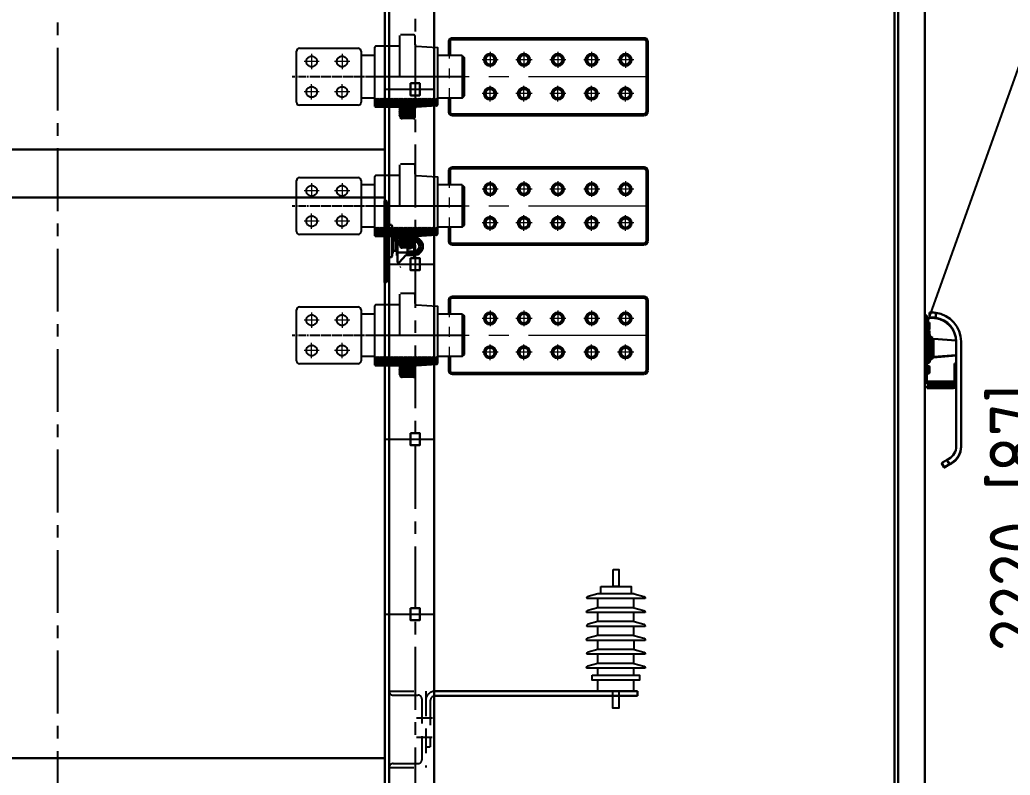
# Model space of a CAD drawing. Header units: inches. Extents: x 198356 to 209798, y -190593 to -183267.
# Drawn here: x 203321 to 204623, y -185491 to -184497 of the extents above; entities that cross this region are included whole.
import ezdxf

# ---------------------------------------------------------------- set-up
doc = ezdxf.new("R2010")
doc.units = ezdxf.units.IN
doc.header["$LTSCALE"] = 13
for name, pattern in [('CENTER', [50.8, 31.75, -6.35, 6.35, -6.35]), ('CENTER2', [1.125, 0.75, -0.125, 0.125, -0.125]), ('CENTERX2', [101.6, 63.5, -12.7, 12.7, -12.7]), ('DASHED', [0.75, 0.5, -0.25]), ('点画线', [18, 12, -2, 2, -2]), ('虚线', [2, 1, -1])]:
    doc.linetypes.add(name, pattern=pattern)
doc.layers.get('0').update_dxf_attribs({"color": 1, "linetype": 'CENTER'})
for name, color, linetype in [('1', 4, 'Continuous'), ('4虚线层', 6, 'DASHED'), ('中心线', 1, 'CENTER2'), ('粗实线', 4, 'Continuous')]:
    doc.layers.add(name, color=color, linetype=linetype)
for name, color, linetype, lineweight in [('1粗实线', 4, 'Continuous', 50), ('2细实线', 3, 'Continuous', 20), ('中心线层', 1, '点画线', 18), ('剖面线层', 4, 'Continuous', 18), ('标注、文本', 3, 'Continuous', 25), ('粗实线层', 7, 'Continuous', 35), ('虚线层', 6, '虚线', 18)]:
    doc.layers.add(name, color=color, linetype=linetype, lineweight=lineweight)
doc.styles.get("Standard").update_dxf_attribs({"font": 'gbenor.shx', "bigfont": 'gbcbig.shx'})
doc.dimstyles.new('英寸 1-10', dxfattribs={"dimscale": 14, "dimtxt": 3.5, "dimasz": 2, "dimexe": 1.5, "dimexo": 0.5, "dimgap": 0.5, "dimtad": 1, "dimtoh": 1, "dimdec": 0, "dimdsep": 46, "dimtxsty": 'Standard', "dimcen": 2.5, "dimclrd": 3, "dimclre": 3, "dimclrt": 3, "dimadec": 0, "dimazin": 2, "dimtfac": 1, "dimtdec": 0, "dimtmove": 0, "dimatfit": 2, "dimfxl": 1, "dimarcsym": 0})

# ---------------------------------------------------------------- blocks, each defined once
blk = doc.blocks.new('A$C65257453')
at = {"layer": '粗实线', "lineweight": 30}
for p, q in [((0, 47.5), (0, 107.4)), ((3.4, 106.5), (3.5, 47.5)), ((3.8, 75.9), (3.4, 75.9)), ((3.8, 75.9), (3.4, 75.9)), ((3.8, 75.9), (4.1, 75.9)), ((4.1, 75.9), (4.1, 10.6)), ((4.1, 74.2), (4.9, 75.6)), ((4.9, 75.6), (9, 75.6)), ((9.8, 74.2), (9, 75.6)), ((9.8, 74.2), (9.8, 47.5)), ((10.3, 70.8), (9.8, 70.8)), ((10.7, 70.3), (9.8, 70.3)), ((10.9, 67.6), (9.8, 67.6)), ((10.3, 70.8), (10.9, 70.2)), ((10.7, 67.6), (10.9, 67.8)), ((10.9, 70.2), (10.9, 47.5)), ((10.9, 67.6), (10.9, 67.2)), ((14.1, 53.4), (10.9, 67.2)), ((14.1, 47.5), (14.1, 53.4)), ((15.8, 52.1), (14.1, 52.1)), ((15.8, 47.5), (15.8, 59.6)), ((16.9, 59.6), (15.8, 59.6)), ((16.9, 47.5), (16.9, 59.6)), ((38.7, 59), (16.9, 59)), ((38.7, 56.7), (27.5, 56.7)), ((38.7, 54.4), (30.1, 54.4)), ((30.1, 45.8), (30.1, 54.4)), ((38.7, 62.4), (38.7, 32.6)), ((38.7, 59), (38.7, 54.4)), ((38.7, 59), (38.7, 54.4)), ((0, 47.5), (0, 0.2)), ((3.5, 47.5), (3.5, 1.2)), ((9.8, 47.5), (9.8, 34.6)), ((10.9, 47.5), (10.9, 38.7)), ((11, 41.7), (11, 41.2)), ((14.1, 41.7), (11, 41.7)), ((14.1, 41.7), (14.1, 47.5)), ((15.8, 43), (14.1, 43)), ((15.8, 35.5), (15.8, 47.5)), ((16.9, 27), (16.9, 47.5)), ((29, 39.5), (16.9, 39.5)), ((31, 51), (30.1, 51)), ((30.1, 40.7), (30.1, 45.8)), ((31, 44.1), (30.1, 44.1)), ((38.7, 40.7), (30.1, 40.7)), ((31, 45.8), (31, 51)), ((31.9, 50.2), (31, 50.2)), ((31, 44.1), (31, 45.8)), ((31.9, 44.9), (31, 44.9)), ((33.6, 50.4), (31.9, 50.4)), ((31.9, 44.7), (31.9, 50.4)), ((33.6, 44.7), (31.9, 44.7)), ((34.2, 45.2), (34.2, 49.8)), ((3.5, 38.1), (3.5, 36.4)), ((3.8, 32.9), (3.8, 38.1)), ((3.8, 38.1), (3.8, 10.6)), ((4.1, 38.1), (4.1, 34.6)), ((4.1, 34.6), (4.1, 38.1)), ((4.1, 32.9), (4.1, 38.1)), ((4.1, 34.6), (4.9, 33.2)), ((4.9, 33.2), (9, 33.2)), ((9.8, 34.6), (9, 33.2)), ((10.8, 38.5), (9.8, 38.5)), ((9.8, 38.1), (10.3, 38.1)), ((10.9, 38.7), (10.3, 38.1)), ((16.9, 35.5), (15.8, 35.5)), ((18.9, 26.3), (27.8, 36.1)), ((38.7, 36.1), (27.8, 36.1)), ((38.7, 38.4), (27.9, 38.4)), ((3.8, 10.6), (4.1, 10.6))]:
    blk.add_line(p, q, dxfattribs=at)
for centre, radius, start, end in [((38.7, 47.5), 11.5, 270, 90), ((38.7, 47.5), 9.17, 270, 90), ((38.7, 47.5), 6.88, 270, 90), ((29, 40.7), 1.15, 270, 0), ((33.6, 49.8), 0.573, 0, 90), ((33.6, 45.2), 0.573, 270, 0), ((18.1, 27), 1.15, 180, 317.8624)]:
    blk.add_arc(centre, radius, start, end, dxfattribs=at)
for points in [[(3.4, 106.5), (3.2, 106.5), (2.6, 106.6), (1.7, 107.7), (0.7, 107.7), (0, 107.4)], [(3.5, 1.2), (3.2, 1.2), (2.6, 1), (1.7, -0.1), (0.8, -0.1), (0, 0.2)]]:
    blk.add_open_spline(points, degree=3, knots=[2.873865, 2.873865, 2.873865, 2.873865, 4.403156, 5.995426, 9.809488, 9.809488, 9.809488, 9.809488], dxfattribs=at)
blk = doc.blocks.new('A$C78CD18D1')
at = {"layer": '标注、文本', "color": 4, "lineweight": 30}
for p, q in [((33.3, 203.5), (33.3, 197.1)), ((33.3, 197.1), (33.3, 196.5)), ((38.1, 203.8), (41.3, 203.8)), ((41.3, 197.5), (38.1, 197.5)), ((41.3, 196.8), (38.1, 196.8)), ((41.3, 203.8), (41.3, 197.5)), ((41.3, 197.5), (41.3, 196.8)), ((45, 200), (47.5, 200)), ((45, 200), (45, 174.2)), ((47.5, 200), (47.5, 174.2)), ((47.5, 199.5), (49.1, 199.5)), ((41.7, 184), (41.7, 183.4)), ((41.7, 183.2), (41.7, 183.4)), ((41.7, 182.8), (41.7, 182.6)), ((43.2, 191.1), (45, 191.1)), ((43.2, 182.8), (43.2, 191.1)), ((43.4, 182.8), (43.2, 182.8)), ((43.4, 182.8), (43.4, 182)), ((6.4, 167), (36.4, 169.4)), ((36.4, 169.4), (36.4, 145.5)), ((37.1, 169.9), (37.3, 170.4)), ((37.1, 157.4), (37.1, 169.9)), ((37.3, 144.5), (37.3, 170.4)), ((38.8, 171.5), (39.4, 171.5)), ((38.8, 157.4), (38.8, 171.5)), ((39.4, 171.5), (39.4, 143.4)), ((40.2, 172), (41.3, 175.5)), ((40.2, 157.4), (40.2, 172)), ((41.3, 139.4), (41.3, 175.5)), ((41.7, 174.4), (41.7, 173.6)), ((41.7, 173.5), (41.7, 173.6)), ((42.8, 157.4), (42.8, 171.8)), ((43.2, 182), (43.4, 182)), ((43.2, 181.7), (43.2, 182)), ((45, 181.7), (43.2, 181.7)), ((43.2, 181.2), (45, 181.2)), ((43.2, 173.3), (43.2, 181.2)), ((43.4, 173.3), (43.2, 173.3)), ((43.2, 172.4), (43.4, 172.4)), ((43.2, 171.8), (43.2, 172.4)), ((45, 171.8), (43.2, 171.8)), ((43.4, 181.7), (43.4, 181.2)), ((43.4, 173.3), (43.4, 172.4)), ((45, 174.2), (47.5, 174.2)), ((45, 174.2), (45, 157.4)), ((47.5, 174.2), (47.5, 157.4)), ((49.1, 174.1), (47.5, 174.1)), ((47.5, 157.4), (47.5, 174.1)), ((0, 165.7), (0, 28.1)), ((6.3, 165.7), (6.3, 28.1)), ((37.1, 145), (37.1, 157.4)), ((38.8, 143.4), (38.8, 157.4)), ((40.2, 157.4), (40.2, 142.9)), ((42.8, 138.3), (42.8, 157.4)), ((45, 157.4), (47.5, 157.4)), ((45, 157.4), (45, 115.7)), ((47.5, 157.4), (49.1, 157.4)), ((47.5, 110.6), (47.5, 157.4)), ((36.4, 145.5), (6.3, 147.9)), ((36.4, 144.9), (6.3, 147.3)), ((36.4, 145.5), (36.4, 144.9)), ((37.3, 144.5), (37.1, 145)), ((37.1, 144.4), (37.1, 145)), ((37.3, 143.8), (37.1, 144.4)), ((37.3, 143.8), (37.3, 144.5)), ((39.4, 143.4), (38.8, 143.4)), ((38.8, 142.8), (38.8, 143.4)), ((39.4, 143.4), (39.4, 142.8)), ((6.3, 136.8), (8.8, 136.8)), ((8.8, 127.3), (8.8, 136.8)), ((39.4, 142.8), (38.8, 142.8)), ((41.3, 139.4), (40.2, 142.9)), ((40.2, 142.9), (40.2, 142.2)), ((41.3, 138.8), (40.2, 142.2)), ((41.3, 138.8), (41.3, 139.4)), ((45, 138.3), (42.8, 138.3)), ((42.8, 137.7), (42.8, 138.3)), ((45, 137.7), (42.8, 137.7)), ((43.2, 133.7), (45, 133.7)), ((43.2, 126.2), (43.2, 133.7)), ((6.3, 127.3), (8.8, 127.3)), ((8.8, 127.3), (8.8, 109.1)), ((41.7, 127.1), (41.7, 126.3)), ((41.7, 126), (41.7, 126.3)), ((41.7, 125.6), (41.7, 125.2)), ((43.4, 126.2), (43.2, 126.2)), ((43.2, 125.1), (43.4, 125.1)), ((43.2, 124.3), (43.2, 125.1)), ((45, 124.3), (43.2, 124.3)), ((43.2, 123.7), (43.4, 123.7)), ((43.2, 123.6), (43.2, 123.7)), ((45, 123.6), (43.2, 123.6)), ((43.4, 126.2), (43.4, 125.1)), ((43.4, 124.3), (43.4, 123.7)), ((21.3, 113.2), (8.8, 113.2)), ((21.3, 110.7), (8.8, 110.7)), ((21.3, 110.1), (8.8, 110.1)), ((34.9, 107.5), (10.4, 107.5)), ((34.9, 105.1), (10.4, 105.1)), ((34.9, 104.4), (10.4, 104.4)), ((21.3, 110.7), (21.3, 113.2)), ((42.5, 113.2), (21.3, 113.2)), ((42.5, 110.7), (21.3, 110.7)), ((21.3, 110.1), (21.3, 110.7)), ((42.5, 110.1), (21.3, 110.1)), ((34.9, 107.5), (34.9, 105.1)), ((44.4, 107.5), (34.9, 107.5)), ((44.4, 105.1), (34.9, 105.1)), ((34.9, 105.1), (34.9, 104.4)), ((44.4, 104.4), (34.9, 104.4)), ((43, 110.7), (42.7, 113.2)), ((43, 110.1), (42.9, 110.7)), ((44.4, 107.5), (44.4, 105.1)), ((44.4, 105.1), (44.4, 104.4)), ((45, 115.7), (45, 115.1)), ((47.5, 115.7), (45, 115.7)), ((47.5, 110.6), (49.1, 110.6)), ((47.5, 110), (47.5, 110.6)), ((47.5, 110), (49.1, 110)), ((15.3, 4.6), (12.7, 6.1)), ((15.3, 4), (12.7, 5.5)), ((18.5, 10.1), (15.3, 4.6)), ((15.6, 4.5), (15.3, 4)), ((15.9, 11.6), (18.5, 10.1)), ((25.4, 6.1), (22.2, 0.6)), ((25.4, 5.5), (22.2, 0)), ((25.4, 5.5), (25.1, 5.7))]:
    blk.add_line(p, q, dxfattribs=at)
at = {"layer": '标注、文本', "color": 4, "lineweight": 30, "flags": 128}
for points in [[(41.7, 188.9), (41.7, 189.2), (41.8, 189.5)], [(41.7, 131.5), (41.7, 131.8), (41.8, 132.1)], [(15.3, 4.6), (16.7, 3.8), (18, 3.1), (19.2, 2.4), (20.2, 1.8), (21.1, 1.3), (21.7, 0.9), (22.1, 0.7), (22.2, 0.6)], [(15.3, 4), (16.7, 3.2), (18, 2.4), (19.2, 1.8), (20.2, 1.2), (21.1, 0.7), (21.7, 0.3), (22.1, 0.1), (22.2, 0)], [(25.4, 6.1), (25.3, 6.2), (24.9, 6.4), (24.2, 6.8), (23.4, 7.3), (22.3, 7.9), (21.2, 8.6), (19.9, 9.3), (18.5, 10.1)]]:
    blk.add_lwpolyline(points, dxfattribs=at)
at = {"layer": '标注、文本', "color": 4, "lineweight": 30}
for centre, radius, start, end in [((38.1, 165.7), 38.1, 97.1808, 180), ((38.1, 165.7), 31.7, 98.6269, 180), ((38.1, 165.1), 31.7, 98.6269, 176.5888), ((43.2, 189.6), 1.55, 90, 180), ((43.2, 183.2), 1.55, 180, 270), ((43.2, 182.6), 1.55, 180, 248.486), ((36.4, 170.1), 0.794, 274.5328, 340.9811), ((38.8, 169.9), 1.59, 90.0941, 160.9811), ((39.4, 172.3), 0.794, 270.0941, 341.3787), ((42.8, 175), 1.59, 137.803, 161.3787), ((43.2, 179.7), 1.55, 90, 180), ((43.2, 173.3), 1.55, 180, 270), ((36.4, 144.7), 0.794, 19.0189, 85.4672), ((36.4, 144.1), 0.794, 19.0189, 85.4672), ((38.8, 145), 1.59, 199.0189, 269.9059), ((38.8, 144.4), 1.59, 199.0189, 269.9059), ((39.4, 142.6), 0.794, 18.6213, 89.9059), ((39.4, 142), 0.794, 18.6213, 89.9059), ((42.8, 139.9), 1.59, 198.6213, 269.9059), ((42.8, 139.3), 1.59, 198.6213, 269.9059), ((43.2, 132.2), 1.55, 90, 180), ((43.2, 125.8), 1.55, 180, 270), ((43.2, 125.2), 1.55, 180, 270), ((10.4, 109.1), 4.05, 180, 270), ((10.4, 108.5), 4.05, 180, 270), ((10.4, 109.1), 1.59, 180, 270), ((42.5, 115.7), 2.54, 270, 275.655), ((42.5, 115.7), 5, 270, 275.655), ((42.5, 115.1), 5, 270, 275.655), ((25.4, 28.1), 25.4, 180, 240), ((25.4, 27.5), 25.4, 180, 240), ((25.4, 28.1), 19, 180, 240)]:
    blk.add_arc(centre, radius, start, end, dxfattribs=at)
for points, knots in [([(38.1, 203.8), (37.3, 203.8), (35.9, 203.8), (34.2, 203.6), (33.3, 203.5)], [0, 0, 0, 0, 0.515182, 1, 1, 1, 1]), ([(38.1, 197.5), (37.3, 197.5), (35.9, 197.5), (34.2, 197.2), (33.3, 197.1)], [0, 0, 0, 0, 0.51139, 1, 1, 1, 1]), ([(38.1, 196.8), (37.3, 196.8), (35.9, 196.8), (34.2, 196.6), (33.3, 196.5)], [0, 0, 0, 0, 0.511388, 1, 1, 1, 1]), ([(41.7, 184.2), (41.7, 184.4), (41.7, 185), (41.7, 186), (41.7, 187.1), (41.7, 188.1), (41.7, 188.9), (41.7, 189.4), (41.7, 189.6), (41.7, 189.6), (41.7, 189.6)], [0, 0, 0, 0, 0.137653, 0.283281, 0.428911, 0.566573, 0.704226, 0.849857, 0.995483, 1, 1, 1, 1]), ([(43.2, 182.8), (43, 182.8), (42.7, 182.9), (42.2, 183.1), (41.9, 183.4), (41.7, 183.8), (41.7, 184.1), (41.7, 184.2)], [0, 0, 0, 0, 0.210187, 0.420347, 0.631433, 0.845182, 1, 1, 1, 1]), ([(41.7, 183.4), (41.7, 183.2), (41.7, 182.9), (42, 182.5), (42.4, 182.2), (42.8, 182), (43.1, 182), (43.2, 182)], [0, 0, 0, 0, 0.220681, 0.441546, 0.658221, 0.871045, 1, 1, 1, 1]), ([(41.7, 182.6), (41.7, 182.4), (41.7, 182.1), (42, 181.7), (42.4, 181.3), (42.7, 181.2), (42.9, 181.2), (42.9, 181.2)], [0, 0, 0, 0, 0.251279, 0.502793, 0.749565, 0.991903, 1, 1, 1, 1]), ([(41.7, 174.6), (41.7, 174.9), (41.7, 175.5), (41.7, 176.6), (41.7, 177.6), (41.7, 178.5), (41.7, 179.2), (41.7, 179.6), (41.7, 179.6), (41.7, 179.6)], [0, 0, 0, 0, 0.145552, 0.299549, 0.453518, 0.599078, 0.744636, 0.898621, 1, 1, 1, 1]), ([(43.2, 173.3), (43, 173.4), (42.7, 173.4), (42.2, 173.6), (41.9, 173.9), (41.7, 174.2), (41.7, 174.5), (41.7, 174.6)], [0, 0, 0, 0, 0.21019, 0.420367, 0.631449, 0.845163, 1, 1, 1, 1]), ([(41.7, 173.6), (41.7, 173.5), (41.7, 173.2), (42, 172.8), (42.4, 172.5), (42.8, 172.4), (43.1, 172.4), (43.2, 172.4)], [0, 0, 0, 0, 0.220685, 0.441548, 0.658239, 0.871045, 1, 1, 1, 1]), ([(41.7, 127.3), (41.7, 127.6), (41.7, 128.3), (41.7, 129.4), (41.7, 130.4), (41.7, 131.3), (41.7, 131.9), (41.7, 132.2), (41.7, 132.2), (41.7, 132.1)], [0, 0, 0, 0, 0.151976, 0.312762, 0.473537, 0.62551, 0.777478, 0.938255, 1, 1, 1, 1]), ([(43.2, 126.2), (43, 126.2), (42.7, 126.2), (42.2, 126.4), (41.9, 126.7), (41.7, 127), (41.7, 127.2), (41.7, 127.3)], [0, 0, 0, 0, 0.210192, 0.420367, 0.631467, 0.845193, 1, 1, 1, 1]), ([(41.7, 126.3), (41.7, 126.1), (41.7, 125.9), (42, 125.5), (42.4, 125.3), (42.8, 125.1), (43.1, 125.1), (43.2, 125.1)], [0, 0, 0, 0, 0.220676, 0.44155, 0.658226, 0.871039, 1, 1, 1, 1]), ([(41.7, 125.4), (41.7, 125.4), (41.7, 125.5), (41.7, 125.7), (41.7, 125.8)], [0, 0, 0, 0, 0.173174, 1, 1, 1, 1]), ([(41.7, 125.2), (41.7, 125), (41.7, 124.7), (42, 124.3), (42.4, 123.9), (42.8, 123.8), (43.1, 123.8), (43.2, 123.7)], [0, 0, 0, 0, 0.220699, 0.44156, 0.658227, 0.871047, 1, 1, 1, 1]), ([(42.7, 113.2), (43, 113.3), (43.6, 113.4), (44.3, 113.9), (44.8, 114.6), (45, 115.3), (45, 115.6), (45, 115.7)], [0, 0, 0, 0, 0.236455, 0.472959, 0.708352, 0.94375, 1, 1, 1, 1]), ([(47.5, 115.7), (47.4, 115.2), (47.3, 114), (46.4, 112.5), (45.2, 111.4), (43.9, 110.9), (43.2, 110.8), (43, 110.7)], [0, 0, 0, 0, 0.231373, 0.462669, 0.693425, 0.924067, 1, 1, 1, 1]), ([(47.5, 115.1), (47.4, 114.5), (47.3, 113.4), (46.4, 111.9), (45.2, 110.7), (43.9, 110.2), (43.2, 110.1), (43, 110.1)], [0, 0, 0, 0, 0.231371, 0.462665, 0.69343, 0.92407, 1, 1, 1, 1])]:
    blk.add_open_spline(points, degree=3, knots=knots, dxfattribs=at)
blk = doc.blocks.new('*U95')
at = {"layer": '1', "color": 1, "linetype": 'CENTERX2', "lineweight": -3, "ltscale": 0.1}
blk.add_line((-32.5, 0), (32.5, 0), dxfattribs=at)
at = {"layer": '粗实线', "lineweight": 30}
blk.add_lwpolyline([(1.5, 8), (13.5, 8), (13.5, -8), (1.5, -8)], close=True, dxfattribs=at)
blk = doc.blocks.new('*D101')
at = {"layer": '2细实线', "color": 3, "linetype": 'ByBlock', "lineweight": -2}
for p, q in [((204482.5, -183812.8), (204702.3, -183812.8)), ((204681.3, -183854.8), (204681.3, -185990.8)), ((204332.5, -186032.8), (204702.3, -186032.8)), ((201100.8, -188826.9), (201100.8, -188994.8)), ((199830.8, -188846.5), (199830.8, -188994.8)), ((201072.8, -188973.8), (199858.8, -188973.8))]:
    blk.add_line(p, q, dxfattribs=at)
at = {"layer": '2细实线', "color": 3, "linetype": 'ByBlock'}
for points in [[(204674.3, -183854.8), (204688.3, -183854.8), (204681.3, -183812.8)], [(204674.3, -185990.8), (204688.3, -185990.8), (204681.3, -186032.8)], [(199858.8, -188969.1), (199858.8, -188978.5), (199830.8, -188973.8)], [(201072.8, -188969.1), (201072.8, -188978.5), (201100.8, -188973.8)]]:
    blk.add_solid(points, dxfattribs=at)
at = {"layer": 'Defpoints', "color": 0, "linetype": 'ByBlock'}
for p in [(204475.5, -183812.8), (204325.5, -186032.8), (204681.3, -186032.8), (201100.8, -188819.9), (199830.8, -188839.5), (199830.8, -188973.8)]:
    blk.add_point(p, dxfattribs=at)
at = {"layer": '2细实线', "color": 3, "linetype": 'ByBlock', "insert": (204636.1, -185152.3), "char_height": 73.5, "attachment_point": 5, "rotation": 90}
blk.add_mtext('2220 [87]', dxfattribs=at)
at = {"layer": '2细实线', "color": 3, "linetype": 'ByBlock', "insert": (200465.8, -188941.3), "char_height": 49, "attachment_point": 5}
blk.add_mtext('1270 [50]', dxfattribs=at)

msp = doc.modelspace()

# ---------------------------------------------------------------- hatches: boundary and pattern name
at = {"layer": '剖面线层'}
h = msp.add_hatch(dxfattribs=at)
h.set_pattern_fill('无图案', color=256, angle=-90, style=0, pattern_type=0)
h.set_pattern_definition([(315, (203791.9038, -184817.0126), (0.7071068, 0.7071068), [])])
edge = h.paths.add_edge_path(flags=0)
edge.add_line((203787.464, -184600.302), (203811.482, -184600.302))
edge.add_line((203811.482, -184600.302), (203870.464, -184600.302))
edge.add_line((203870.464, -184600.302), (203870.464, -184608.431))
edge.add_arc((203868.464, -184608.431), 2, -86.185925, 0, ccw=False)
edge.add_line((203868.597, -184610.427), (203841.398, -184612.24))
edge.add_arc((203841.464, -184613.238), 1, 93.814075, 180)
edge.add_line((203840.464, -184613.238), (203840.464, -184626.302))
edge.add_arc((203839.464, -184626.302), 1, -90, 0, ccw=False)
edge.add_line((203839.464, -184627.302), (203821.464, -184627.302))
edge.add_arc((203821.464, -184626.302), 1, 180, 270, ccw=False)
edge.add_line((203820.464, -184626.302), (203820.464, -184622.546))
edge.add_line((203820.464, -184622.546), (203819.282, -184621.934))
edge.add_line((203819.282, -184621.934), (203820.464, -184621.132))
edge.add_line((203820.464, -184621.132), (203820.464, -184619.772))
edge.add_line((203820.464, -184619.772), (203819.282, -184619.12))
edge.add_line((203819.282, -184619.12), (203820.464, -184618.42))
edge.add_line((203820.464, -184618.42), (203820.464, -184617.267))
edge.add_line((203820.464, -184617.267), (203819.189, -184616.447))
edge.add_line((203819.189, -184616.447), (203820.464, -184615.598))
edge.add_line((203820.464, -184615.598), (203820.464, -184613.73))
edge.add_line((203820.464, -184613.73), (203820.464, -184613.302))
edge.add_arc((203819.464, -184613.302), 1, 0.000001, 90.000006)
edge.add_line((203819.464, -184612.302), (203788.464, -184612.302))
edge.add_arc((203788.464, -184611.302), 1, 180, 270, ccw=False)
edge.add_line((203787.464, -184611.302), (203787.464, -184600.302))
h = msp.add_hatch(dxfattribs=at)
h.set_pattern_fill('无图案', color=256, angle=-90, style=0, pattern_type=0)
h.set_pattern_definition([(315, (203791.9038, -184987.0126), (0.7071068, 0.7071068), [])])
edge = h.paths.add_edge_path(flags=0)
edge.add_line((203787.464, -184770.302), (203811.482, -184770.302))
edge.add_line((203811.482, -184770.302), (203870.464, -184770.302))
edge.add_line((203870.464, -184770.302), (203870.464, -184778.431))
edge.add_arc((203868.464, -184778.431), 2, -86.185925, 0, ccw=False)
edge.add_line((203868.597, -184780.427), (203841.398, -184782.24))
edge.add_arc((203841.464, -184783.238), 1, 93.814075, 180)
edge.add_line((203840.464, -184783.238), (203840.464, -184796.302))
edge.add_arc((203839.464, -184796.302), 1, -90, 0, ccw=False)
edge.add_line((203839.464, -184797.302), (203821.464, -184797.302))
edge.add_arc((203821.464, -184796.302), 1, 180, 270, ccw=False)
edge.add_line((203820.464, -184796.302), (203820.464, -184792.546))
edge.add_line((203820.464, -184792.546), (203819.282, -184791.934))
edge.add_line((203819.282, -184791.934), (203820.464, -184791.132))
edge.add_line((203820.464, -184791.132), (203820.464, -184789.772))
edge.add_line((203820.464, -184789.772), (203819.282, -184789.12))
edge.add_line((203819.282, -184789.12), (203820.464, -184788.42))
edge.add_line((203820.464, -184788.42), (203820.464, -184787.267))
edge.add_line((203820.464, -184787.267), (203819.189, -184786.447))
edge.add_line((203819.189, -184786.447), (203820.464, -184785.598))
edge.add_line((203820.464, -184785.598), (203820.464, -184783.73))
edge.add_line((203820.464, -184783.73), (203820.464, -184783.302))
edge.add_arc((203819.464, -184783.302), 1, 0.000001, 90.000006)
edge.add_line((203819.464, -184782.302), (203788.464, -184782.302))
edge.add_arc((203788.464, -184781.302), 1, 180, 270, ccw=False)
edge.add_line((203787.464, -184781.302), (203787.464, -184770.302))
h = msp.add_hatch(dxfattribs=at)
h.set_pattern_fill('无图案', color=256, angle=-90, style=0, pattern_type=0)
h.set_pattern_definition([(315, (203791.9038, -185157.0126), (0.7071068, 0.7071068), [])])
edge = h.paths.add_edge_path(flags=0)
edge.add_line((203787.464, -184940.302), (203811.482, -184940.302))
edge.add_line((203811.482, -184940.302), (203870.464, -184940.302))
edge.add_line((203870.464, -184940.302), (203870.464, -184948.431))
edge.add_arc((203868.464, -184948.431), 2, -86.185925, 0, ccw=False)
edge.add_line((203868.597, -184950.427), (203841.398, -184952.24))
edge.add_arc((203841.464, -184953.238), 1, 93.814075, 180)
edge.add_line((203840.464, -184953.238), (203840.464, -184966.302))
edge.add_arc((203839.464, -184966.302), 1, -90, 0, ccw=False)
edge.add_line((203839.464, -184967.302), (203821.464, -184967.302))
edge.add_arc((203821.464, -184966.302), 1, 180, 270, ccw=False)
edge.add_line((203820.464, -184966.302), (203820.464, -184962.546))
edge.add_line((203820.464, -184962.546), (203819.282, -184961.934))
edge.add_line((203819.282, -184961.934), (203820.464, -184961.132))
edge.add_line((203820.464, -184961.132), (203820.464, -184959.772))
edge.add_line((203820.464, -184959.772), (203819.282, -184959.12))
edge.add_line((203819.282, -184959.12), (203820.464, -184958.42))
edge.add_line((203820.464, -184958.42), (203820.464, -184957.267))
edge.add_line((203820.464, -184957.267), (203819.189, -184956.447))
edge.add_line((203819.189, -184956.447), (203820.464, -184955.598))
edge.add_line((203820.464, -184955.598), (203820.464, -184953.73))
edge.add_line((203820.464, -184953.73), (203820.464, -184953.302))
edge.add_arc((203819.464, -184953.302), 1, 0.000001, 90.000006)
edge.add_line((203819.464, -184952.302), (203788.464, -184952.302))
edge.add_arc((203788.464, -184951.302), 1, 180, 270, ccw=False)
edge.add_line((203787.464, -184951.302), (203787.464, -184940.302))

# ---------------------------------------------------------------- linework, layer by layer
for p, q in [((203820.478, -184615.589), (203819.189, -184616.447)), ((203819.189, -184616.447), (203820.502, -184617.291)), ((203820.464, -184618.42), (203819.282, -184619.12)), ((203819.282, -184619.12), (203820.464, -184619.772)), ((203820.464, -184621.132), (203819.282, -184621.934)), ((203819.282, -184621.934), (203820.464, -184622.546)), ((203820.478, -184785.589), (203819.189, -184786.447)), ((203819.189, -184786.447), (203820.502, -184787.291)), ((203820.464, -184788.42), (203819.282, -184789.12)), ((203819.282, -184789.12), (203820.464, -184789.772)), ((203820.464, -184791.132), (203819.282, -184791.934)), ((203819.282, -184791.934), (203820.464, -184792.546)), ((203820.478, -184955.589), (203819.189, -184956.447)), ((203819.189, -184956.447), (203820.502, -184957.291)), ((203820.464, -184958.42), (203819.282, -184959.12)), ((203819.282, -184959.12), (203820.464, -184959.772)), ((203820.464, -184961.132), (203819.282, -184961.934)), ((203819.282, -184961.934), (203820.464, -184962.546))]:
    msp.add_line(p, q)
for centre in [(203704.497, -184552.302), (203744.497, -184552.302), (203704.497, -184592.302), (203744.497, -184592.302), (203704.497, -184722.302), (203744.497, -184722.302), (203704.497, -184762.302), (203744.497, -184762.302), (203704.497, -184892.302), (203744.497, -184892.302), (203704.497, -184932.302), (203744.497, -184932.302)]:
    msp.add_circle(centre, 7)
for centre, radius, start, end in [((203838.464, -184519.302), 2, 360, 89.999999), ((203842.464, -184530.431), 2, 180, 266.185925), ((203842.464, -184614.173), 2, 93.814075, 180), ((203868.464, -184608.431), 2, 273.814075, 0), ((203823.464, -184624.302), 3, 180, 270), ((203838.464, -184625.302), 2, 270, 0), ((203838.464, -184689.302), 2, 360, 89.999999), ((203842.464, -184700.431), 2, 180, 266.185925), ((203868.464, -184778.431), 2, 273.814075, 0), ((203823.464, -184794.302), 3, 180, 270), ((203842.464, -184784.173), 2, 93.814075, 180), ((203838.464, -184795.302), 2, 270, 0), ((203838.464, -184859.302), 2, 360, 89.999999), ((203842.464, -184870.431), 2, 180, 266.185925), ((203868.464, -184948.431), 2, 273.814075, 0), ((203842.464, -184954.173), 2, 93.814075, 180), ((203823.464, -184964.302), 3, 180, 270), ((203838.464, -184965.302), 2, 270, 0)]:
    msp.add_arc(centre, radius, start, end)
at = {"layer": '1', "color": 1, "linetype": 'CENTERX2', "lineweight": -3, "ltscale": 0.1}
for p, q in [((203841.046, -185932.802), (203841.046, -183847.807)), ((203370.464, -183873.874), (203370.464, -185924.802)), ((203841.046, -185932.802), (203841.046, -184182.807)), ((203800.464, -185278.807), (203865.464, -185278.807))]:
    msp.add_line(p, q, dxfattribs=at)
at = {"layer": '1', "color": 0}
for p, q in [((204065.973, -185257.844), (204065.973, -185258.393)), ((204142.956, -185258.393), (204065.973, -185258.393)), ((204080.704, -185252.097), (204067.738, -185255.548)), ((204080.458, -185270.395), (204080.458, -185258.393)), ((204128.224, -185252.097), (204080.704, -185252.097)), ((204127.978, -185270.395), (204127.978, -185258.393)), ((204128.224, -185252.097), (204141.191, -185255.548)), ((204142.956, -185257.844), (204142.956, -185258.393)), ((204065.727, -185276.142), (204065.727, -185276.692)), ((204080.458, -185270.395), (204067.492, -185273.846)), ((204127.978, -185270.395), (204080.458, -185270.395)), ((204127.978, -185270.395), (204140.944, -185273.846)), ((204142.709, -185276.142), (204142.709, -185276.692)), ((204142.709, -185276.692), (204065.727, -185276.692)), ((204080.704, -185288.694), (204067.738, -185292.145)), ((204080.458, -185288.694), (204080.458, -185276.692)), ((204128.224, -185288.694), (204080.704, -185288.694)), ((204127.978, -185288.694), (204127.978, -185276.692)), ((204128.224, -185288.694), (204141.191, -185292.145)), ((204065.973, -185294.441), (204065.973, -185294.99)), ((204142.956, -185294.99), (204065.973, -185294.99)), ((204080.458, -185306.992), (204080.458, -185294.99)), ((204127.978, -185306.992), (204127.978, -185294.99)), ((204142.956, -185294.441), (204142.956, -185294.99)), ((204065.727, -185312.739), (204065.727, -185313.289)), ((204142.709, -185313.289), (204065.727, -185313.289)), ((204080.458, -185306.992), (204067.492, -185310.443)), ((204127.978, -185306.992), (204080.458, -185306.992)), ((204080.704, -185325.291), (204080.704, -185313.289)), ((204127.978, -185306.992), (204140.944, -185310.443)), ((204128.224, -185325.291), (204128.224, -185313.289)), ((204142.709, -185312.739), (204142.709, -185313.289)), ((204080.704, -185325.291), (204067.738, -185328.741)), ((204128.224, -185325.291), (204080.704, -185325.291)), ((204128.224, -185325.291), (204141.191, -185328.741)), ((204065.973, -185331.037), (204065.973, -185331.587)), ((204142.956, -185331.587), (204065.973, -185331.587)), ((204080.458, -185343.589), (204080.458, -185331.587)), ((204127.978, -185343.589), (204127.978, -185331.587)), ((204142.956, -185331.037), (204142.956, -185331.587)), ((204065.727, -185349.336), (204065.727, -185349.886)), ((204142.709, -185349.886), (204065.727, -185349.886)), ((204080.458, -185343.589), (204067.492, -185347.04)), ((204127.978, -185343.589), (204080.458, -185343.589)), ((204080.458, -185359.089), (204080.458, -185349.886)), ((204080.458, -185359.089), (204080.458, -185352.507)), ((204127.978, -185343.589), (204140.944, -185347.04)), ((204127.978, -185359.089), (204127.978, -185349.886)), ((204127.978, -185359.089), (204127.978, -185352.507)), ((204142.709, -185349.336), (204142.709, -185349.886)), ((204080.458, -185380.302), (204080.458, -185365.443)), ((204127.978, -185380.302), (204127.978, -185365.443))]:
    msp.add_line(p, q, dxfattribs=at)
for points in [[(204100.674, -185220.282), (204108.254, -185220.282), (204108.254, -185242.628), (204100.674, -185242.628)], [(204084.567, -185242.628), (204124.362, -185242.628), (204124.362, -185252.097), (204084.567, -185252.097)], [(204073.083, -185359.089), (204135.353, -185359.089), (204135.353, -185365.443), (204073.083, -185365.443)], [(204100.428, -185380.302), (204108.008, -185380.302), (204108.008, -185402.649), (204100.428, -185402.649)]]:
    msp.add_lwpolyline(points, close=True, dxfattribs=at)
at = {"layer": '1', "color": 0, "extrusion": (0, 0, -1)}
for centre, major_axis, start_param, end_param in [((204068.349, -185257.844), (-1.68, 1.68), 5.49778704, 6.80848298), ((204140.58, -185257.844), (1.68, 1.68), -0.52529789, 0.78539806), ((204068.103, -185276.142), (-1.68, 1.68), 5.49778704, 6.80848298), ((204140.333, -185276.142), (1.68, 1.68), -0.52529789, 0.78539806), ((204068.349, -185294.441), (-1.68, 1.68), 5.49778704, 6.80848298), ((204140.58, -185294.441), (1.68, 1.68), -0.52529789, 0.78539806), ((204068.103, -185312.739), (-1.68, 1.68), 5.49778704, 6.80848298), ((204140.333, -185312.739), (1.68, 1.68), -0.52529789, 0.78539806), ((204068.349, -185331.037), (-1.68, 1.68), 5.49778704, 6.80848298), ((204140.58, -185331.037), (1.68, 1.68), -0.52529789, 0.78539806), ((204068.103, -185349.336), (-1.68, 1.68), 5.49778704, 6.80848298), ((204140.333, -185349.336), (1.68, 1.68), -0.52529789, 0.78539806)]:
    msp.add_ellipse(centre, major_axis=major_axis, ratio=1, start_param=start_param, end_param=end_param, dxfattribs=at)
at = {"layer": '1粗实线', "color": 0, "linetype": 'ByBlock', "lineweight": -2}
for p, q in [((203842.399, -185415.064), (203863.102, -185415.064)), ((203842.399, -185440.463), (203862.908, -185440.463))]:
    msp.add_line(p, q, dxfattribs=at)
at = {"layer": '4虚线层', "ltscale": 5}
for p, q in [((203806.464, -185380.302), (203854.464, -185380.302)), ((203806.464, -185380.302), (203806.464, -185380.302)), ((203854.464, -185380.302), (203854.464, -185480.302)), ((203811.464, -185385.302), (203844.464, -185385.302)), ((203849.464, -185390.302), (203849.464, -185470.302)), ((203860.464, -185392.302), (203860.464, -185453.274)), ((203854.464, -185453.274), (203860.464, -185453.274)), ((203806.464, -185480.302), (203854.464, -185480.302)), ((203806.464, -185480.302), (203806.464, -185480.302)), ((203811.464, -185475.302), (203844.464, -185475.302))]:
    msp.add_line(p, q, dxfattribs=at)
for centre, radius, start, end in [((203811.464, -185380.302), 5, 180, 270), ((203866.464, -185392.302), 12, 90, 180), ((203844.464, -185390.302), 5, 0, 90), ((203866.464, -185392.302), 6, 90, 180), ((203844.464, -185470.302), 5, 270, 0), ((203811.464, -185480.302), 5, 90, 180)]:
    msp.add_arc(centre, radius, start, end, dxfattribs=at)
at = {"layer": '中心线'}
for p, q in [((203784.926, -184572.302), (203678.725, -184572.302)), ((203773.927, -184572.302), (203706.986, -184572.302)), ((203784.926, -184742.302), (203678.725, -184742.302)), ((203773.927, -184742.302), (203706.986, -184742.302)), ((203784.926, -184912.302), (203678.725, -184912.302)), ((203773.927, -184912.302), (203706.986, -184912.302))]:
    msp.add_line(p, q, dxfattribs=at)
at = {"layer": '中心线层'}
for p, q in [((203704.497, -184542.302), (203704.497, -184562.302)), ((203744.497, -184542.302), (203744.497, -184562.302)), ((203938.964, -184539.745), (203938.964, -184560.411)), ((203983.464, -184539.759), (203983.464, -184560.425)), ((204027.964, -184539.759), (204027.964, -184560.425)), ((204072.464, -184539.759), (204072.464, -184560.425)), ((204116.964, -184539.773), (204116.964, -184560.439)), ((203714.497, -184552.302), (203694.497, -184552.302)), ((203754.497, -184552.302), (203734.497, -184552.302)), ((203949.71, -184550.078), (203928.486, -184550.078)), ((203994.21, -184550.092), (203972.986, -184550.092)), ((204038.71, -184550.092), (204017.486, -184550.092)), ((204083.21, -184550.092), (204061.986, -184550.092)), ((204127.71, -184550.106), (204106.486, -184550.106)), ((204145.464, -184572.342), (203877.638, -184572.3)), ((203704.497, -184602.302), (203704.497, -184582.302)), ((203744.497, -184602.302), (203744.497, -184582.302)), ((203938.954, -184604.86), (203938.961, -184584.194)), ((203983.454, -184604.874), (203983.461, -184584.208)), ((204027.954, -184604.888), (204027.961, -184584.222)), ((204072.454, -184604.902), (204072.461, -184584.236)), ((204116.954, -184604.916), (204116.961, -184584.25)), ((203714.497, -184592.302), (203694.497, -184592.302)), ((203754.497, -184592.302), (203734.497, -184592.302)), ((203949.703, -184594.53), (203928.479, -184594.524)), ((203994.203, -184594.544), (203972.979, -184594.538)), ((204038.703, -184594.558), (204017.479, -184594.552)), ((204083.203, -184594.572), (204061.979, -184594.566)), ((204127.703, -184594.586), (204106.479, -184594.58)), ((203704.497, -184712.302), (203704.497, -184732.302)), ((203744.497, -184712.302), (203744.497, -184732.302)), ((203938.964, -184709.745), (203938.964, -184730.411)), ((203983.464, -184709.759), (203983.464, -184730.425)), ((204027.964, -184709.759), (204027.964, -184730.425)), ((204072.464, -184709.759), (204072.464, -184730.425)), ((204116.964, -184709.773), (204116.964, -184730.439)), ((203714.497, -184722.302), (203694.497, -184722.302)), ((203754.497, -184722.302), (203734.497, -184722.302)), ((203949.71, -184720.078), (203928.486, -184720.078)), ((203994.21, -184720.092), (203972.986, -184720.092)), ((204038.71, -184720.092), (204017.486, -184720.092)), ((204083.21, -184720.092), (204061.986, -184720.092)), ((204127.71, -184720.106), (204106.486, -184720.106)), ((204145.464, -184742.342), (203877.638, -184742.3)), ((203704.497, -184772.302), (203704.497, -184752.302)), ((203744.497, -184772.302), (203744.497, -184752.302)), ((203938.954, -184774.86), (203938.961, -184754.194)), ((203983.454, -184774.874), (203983.461, -184754.208)), ((204027.954, -184774.888), (204027.961, -184754.222)), ((204072.454, -184774.902), (204072.461, -184754.236)), ((204116.954, -184774.916), (204116.961, -184754.25)), ((203714.497, -184762.302), (203694.497, -184762.302)), ((203754.497, -184762.302), (203734.497, -184762.302)), ((203949.703, -184764.53), (203928.479, -184764.524)), ((203994.203, -184764.544), (203972.979, -184764.538)), ((204038.703, -184764.558), (204017.479, -184764.552)), ((204083.203, -184764.572), (204061.979, -184764.566)), ((204127.703, -184764.586), (204106.479, -184764.58)), ((203704.497, -184882.302), (203704.497, -184902.302)), ((203744.497, -184882.302), (203744.497, -184902.302)), ((203938.964, -184879.745), (203938.964, -184900.411)), ((203983.464, -184879.759), (203983.464, -184900.425)), ((204027.964, -184879.759), (204027.964, -184900.425)), ((204072.464, -184879.759), (204072.464, -184900.425)), ((204116.964, -184879.773), (204116.964, -184900.439)), ((203714.497, -184892.302), (203694.497, -184892.302)), ((203754.497, -184892.302), (203734.497, -184892.302)), ((203949.71, -184890.078), (203928.486, -184890.078)), ((203994.21, -184890.092), (203972.986, -184890.092)), ((204038.71, -184890.092), (204017.486, -184890.092)), ((204083.21, -184890.092), (204061.986, -184890.092)), ((204127.71, -184890.106), (204106.486, -184890.106)), ((203704.497, -184942.302), (203704.497, -184922.302)), ((203744.497, -184942.302), (203744.497, -184922.302)), ((204145.464, -184912.342), (203877.638, -184912.3)), ((203938.954, -184944.86), (203938.961, -184924.194)), ((203983.454, -184944.874), (203983.461, -184924.208)), ((204027.954, -184944.888), (204027.961, -184924.222)), ((204072.454, -184944.902), (204072.461, -184924.236)), ((204116.954, -184944.916), (204116.961, -184924.25)), ((203714.497, -184932.302), (203694.497, -184932.302)), ((203754.497, -184932.302), (203734.497, -184932.302)), ((203949.703, -184934.53), (203928.479, -184934.524)), ((203994.203, -184934.544), (203972.979, -184934.538)), ((204038.703, -184934.558), (204017.479, -184934.552)), ((204083.203, -184934.572), (204061.979, -184934.566)), ((204127.703, -184934.586), (204106.479, -184934.58))]:
    msp.add_line(p, q, dxfattribs=at)
at = {"layer": '标注、文本', "ltscale": 16.7707}
msp.add_line((204915.283, -183768.661), (204513.435, -184895.276), dxfattribs=at)
at = {"layer": '标注、文本', "color": 4, "lineweight": 30}
for p, q in [((204510.464, -183811.807), (204510.464, -186032.802)), ((203800.464, -183841.807), (203800.464, -185932.802)), ((204475.464, -183841.807), (204475.464, -185932.802)), ((204510.464, -183841.807), (204510.464, -185932.802))]:
    msp.add_line(p, q, dxfattribs=at)
at = {"layer": '粗实线', "lineweight": 30}
for p, q in [((203806.464, -183841.807), (203806.464, -185932.802)), ((203865.464, -185932.802), (203865.464, -183841.807)), ((204470.464, -185932.802), (204470.464, -183841.807)), ((202894.464, -184668.181), (203800.464, -184668.181)), ((202894.464, -184731.181), (203800.464, -184731.181)), ((203865.464, -185380.302), (204132.545, -185380.302)), ((204132.545, -185386.302), (204132.545, -185380.302)), ((203866.464, -185386.302), (204132.545, -185386.302)), ((202894.464, -185468.181), (203800.464, -185468.181))]:
    msp.add_line(p, q, dxfattribs=at)
at = {"layer": '粗实线'}
for p, q in [((203820.464, -184572.301), (203820.464, -184518.302)), ((203838.464, -184517.302), (203821.464, -184517.302)), ((203840.464, -184530.431), (203840.464, -184519.302)), ((203787.464, -184611.302), (203787.464, -184533.302)), ((203820.464, -184532.302), (203788.464, -184532.302)), ((203869.531, -184534.24), (203842.331, -184532.427)), ((203684.497, -184605.802), (203684.497, -184538.802)), ((203688.497, -184534.802), (203765.497, -184534.802)), ((203769.497, -184538.802), (203769.497, -184605.802)), ((203787.464, -184544.302), (203769.497, -184544.302)), ((203870.464, -184608.431), (203870.464, -184535.238)), ((203902.464, -184544.302), (203870.464, -184544.302)), ((203902.464, -184544.302), (203905.464, -184547.302)), ((203902.464, -184544.302), (203902.464, -184600.302)), ((203905.464, -184597.302), (203905.464, -184547.302)), ((203902.464, -184572.301), (203778.464, -184572.301)), ((203902.464, -184600.302), (203905.464, -184597.302)), ((203765.497, -184609.802), (203688.497, -184609.802)), ((203787.464, -184600.302), (203769.497, -184600.302)), ((203819.464, -184612.302), (203788.464, -184612.302)), ((203868.597, -184610.427), (203842.331, -184612.178)), ((203902.456, -184600.305), (203870.456, -184600.295)), ((203820.464, -184613.73), (203820.464, -184613.302)), ((203820.464, -184615.598), (203820.464, -184613.73)), ((203820.464, -184618.42), (203820.464, -184617.267)), ((203820.464, -184621.132), (203820.464, -184619.772)), ((203820.464, -184624.302), (203820.464, -184622.546)), ((203840.464, -184625.302), (203840.464, -184614.173)), ((203838.464, -184627.302), (203823.464, -184627.302)), ((203820.464, -184742.301), (203820.464, -184688.302)), ((203838.464, -184687.302), (203821.464, -184687.302)), ((203840.464, -184700.431), (203840.464, -184689.302)), ((203787.464, -184781.302), (203787.464, -184703.302)), ((203820.464, -184702.302), (203788.464, -184702.302)), ((203869.531, -184704.24), (203842.331, -184702.427)), ((203684.497, -184775.802), (203684.497, -184708.802)), ((203688.497, -184704.802), (203765.497, -184704.802)), ((203769.497, -184708.802), (203769.497, -184775.802)), ((203787.464, -184714.302), (203769.497, -184714.302)), ((203870.464, -184778.431), (203870.464, -184705.238)), ((203902.464, -184714.302), (203870.464, -184714.302)), ((203902.464, -184714.302), (203905.464, -184717.302)), ((203902.464, -184714.302), (203902.464, -184770.302)), ((203905.464, -184767.302), (203905.464, -184717.302)), ((203902.464, -184742.301), (203778.464, -184742.301)), ((203902.464, -184770.302), (203905.464, -184767.302)), ((203765.497, -184779.802), (203688.497, -184779.802)), ((203787.464, -184770.302), (203769.497, -184770.302)), ((203868.597, -184780.427), (203842.331, -184782.178)), ((203902.456, -184770.305), (203870.456, -184770.295)), ((203819.464, -184782.302), (203788.464, -184782.302)), ((203820.464, -184783.73), (203820.464, -184783.302)), ((203820.464, -184785.598), (203820.464, -184783.73)), ((203820.464, -184788.42), (203820.464, -184787.267)), ((203820.464, -184791.132), (203820.464, -184789.772)), ((203820.464, -184794.302), (203820.464, -184792.546)), ((203840.464, -184795.302), (203840.464, -184784.173)), ((203838.464, -184797.302), (203823.464, -184797.302)), ((203820.464, -184912.301), (203820.464, -184858.302)), ((203838.464, -184857.302), (203821.464, -184857.302)), ((203840.464, -184870.431), (203840.464, -184859.302)), ((203820.464, -184872.302), (203788.464, -184872.302)), ((203869.531, -184874.24), (203842.331, -184872.427)), ((203684.497, -184945.802), (203684.497, -184878.802)), ((203688.497, -184874.802), (203765.497, -184874.802)), ((203769.497, -184878.802), (203769.497, -184945.802)), ((203787.464, -184884.302), (203769.497, -184884.302)), ((203787.464, -184951.302), (203787.464, -184873.302)), ((203870.464, -184948.431), (203870.464, -184875.238)), ((203902.464, -184884.302), (203870.464, -184884.302)), ((203902.464, -184884.302), (203905.464, -184887.302)), ((203902.464, -184884.302), (203902.464, -184940.302)), ((203905.464, -184937.302), (203905.464, -184887.302)), ((203902.464, -184912.301), (203778.464, -184912.301)), ((203902.464, -184940.302), (203905.464, -184937.302)), ((203765.497, -184949.802), (203688.497, -184949.802)), ((203787.464, -184940.302), (203769.497, -184940.302)), ((203868.597, -184950.427), (203842.331, -184952.178)), ((203902.456, -184940.305), (203870.456, -184940.295)), ((203819.464, -184952.302), (203788.464, -184952.302)), ((203820.464, -184953.73), (203820.464, -184953.302)), ((203820.464, -184955.598), (203820.464, -184953.73)), ((203820.464, -184958.42), (203820.464, -184957.267)), ((203820.464, -184961.132), (203820.464, -184959.772)), ((203820.464, -184964.302), (203820.464, -184962.546)), ((203840.464, -184965.302), (203840.464, -184954.173)), ((203838.464, -184967.302), (203823.464, -184967.302))]:
    msp.add_line(p, q, dxfattribs=at)
at = {"layer": '粗实线', "lineweight": 30}
msp.add_lwpolyline([(203834.464, -185270.807), (203846.464, -185270.807), (203846.464, -185286.807), (203834.464, -185286.807)], close=True, dxfattribs=at)
at = {"layer": '粗实线'}
for centre, radius, start, end in [((203788.464, -184533.302), 1, 90, 180), ((203869.464, -184535.238), 1, 0, 86.185925), ((203688.497, -184538.802), 4, 90, 180), ((203765.497, -184538.802), 4, 0, 90), ((203688.497, -184605.802), 4, 180, 270), ((203765.497, -184605.802), 4, 270, 0), ((203788.464, -184611.302), 1, 180, 270), ((203819.464, -184613.302), 1, 0.000001, 90.000006), ((203788.464, -184703.302), 1, 90, 180), ((203688.497, -184708.802), 4, 90, 180), ((203765.497, -184708.802), 4, 0, 90), ((203869.464, -184705.238), 1, 0, 86.185925), ((203688.497, -184775.802), 4, 180, 270), ((203765.497, -184775.802), 4, 270, 0), ((203788.464, -184781.302), 1, 180, 270), ((203819.464, -184783.302), 1, 0.000001, 90.000006), ((203821.464, -184823.302), 1, 90, 180), ((203788.464, -184873.302), 1, 90, 180), ((203688.497, -184878.802), 4, 90, 180), ((203765.497, -184878.802), 4, 0, 90), ((203869.464, -184875.238), 1, 0, 86.185925), ((203688.497, -184945.802), 4, 180, 270), ((203765.497, -184945.802), 4, 270, 0), ((203788.464, -184951.302), 1, 180, 270), ((203819.464, -184953.302), 1, 0.000001, 90.000006)]:
    msp.add_arc(centre, radius, start, end, dxfattribs=at)
at = {"layer": '粗实线层', "lineweight": 50}
for p, q in [((203885.464, -184544.302), (203885.464, -184526.3)), ((203889.464, -184522.3), (204141.464, -184522.3)), ((204145.464, -184526.3), (204145.464, -184618.398)), ((203885.464, -184618.37), (203885.464, -184600.302)), ((203889.464, -184622.37), (204140.993, -184622.37)), ((203885.464, -184714.302), (203885.464, -184696.3)), ((203889.464, -184692.3), (204141.464, -184692.3)), ((204145.464, -184696.3), (204145.464, -184788.398)), ((203885.464, -184788.37), (203885.464, -184770.302)), ((203889.464, -184792.37), (204140.993, -184792.37)), ((203885.464, -184884.302), (203885.464, -184866.3)), ((203889.464, -184862.3), (204141.464, -184862.3)), ((204145.464, -184866.3), (204145.464, -184958.398)), ((203885.464, -184958.37), (203885.464, -184940.302)), ((203889.464, -184962.37), (204140.993, -184962.37))]:
    msp.add_line(p, q, dxfattribs=at)
for centre in [(203938.964, -184550.078), (203983.464, -184550.092), (204027.964, -184550.092), (204072.464, -184550.092), (204116.964, -184550.106), (203938.957, -184594.527), (203983.457, -184594.541), (204027.957, -184594.555), (204072.457, -184594.569), (204116.957, -184594.583), (203938.964, -184720.078), (203983.464, -184720.092), (204027.964, -184720.092), (204072.464, -184720.092), (204116.964, -184720.106), (203938.957, -184764.527), (203983.457, -184764.541), (204027.957, -184764.555), (204072.457, -184764.569), (204116.957, -184764.583), (203938.964, -184890.078), (203983.464, -184890.092), (204027.964, -184890.092), (204072.464, -184890.092), (204116.964, -184890.106), (203938.957, -184934.527), (203983.457, -184934.541), (204027.957, -184934.555), (204072.457, -184934.569), (204116.957, -184934.583)]:
    msp.add_circle(centre, 7, dxfattribs=at)
for centre, start, end in [((203889.464, -184526.3), 90, 180), ((204141.464, -184526.3), 0, 90), ((203889.464, -184618.37), 180, 270), ((204141.464, -184618.398), 270, 0), ((203889.464, -184696.3), 90, 180), ((204141.464, -184696.3), 0, 90), ((203889.464, -184788.37), 180, 270), ((204141.464, -184788.398), 270, 0), ((203889.464, -184866.3), 90, 180), ((204141.464, -184866.3), 0, 90), ((203889.464, -184958.37), 180, 270), ((204141.464, -184958.398), 270, 0)]:
    msp.add_arc(centre, 4, start, end, dxfattribs=at)
at = {"layer": '虚线层'}
for p, q in [((203885.464, -184600.302), (203885.464, -184544.302)), ((203885.464, -184770.302), (203885.464, -184714.302)), ((203885.464, -184940.302), (203885.464, -184884.302))]:
    msp.add_line(p, q, dxfattribs=at)

# ---------------------------------------------------------------- block references
at = {"layer": '1粗实线', "color": 0, "linetype": 'ByBlock', "lineweight": -2}
for p in [(203832.964, -184588.807), (203832.964, -184818.807), (203832.964, -185048.807), (203832.964, -185278.807)]:
    msp.add_blockref('*U95', p, dxfattribs=at)
at = {"layer": '标注、文本'}
msp.add_blockref('A$C65257453', (203800.448, -184842.834), dxfattribs=at)
at = {"layer": '标注、文本', "xscale": -1}
msp.add_blockref('A$C78CD18D1', (204557.959, -185086.211), dxfattribs=at)

# ---------------------------------------------------------------- dimensions: what is measured, and where the dimension line sits
at = {"layer": '2细实线', "linetype": 'ByBlock'}
dim = msp.add_linear_dim(base=(204681.343, -186032.802), p1=(204475.464, -183812.807), p2=(204325.464, -186032.802), angle=90, dimstyle='英寸 1-10', override={"dimtxt": 5.25, "dimasz": 3}, dxfattribs=at)
dim.commit()
dim.dimension.update_dxf_attribs({"geometry": '*D101', "text_midpoint": (204681.343, -185152.306), "dimtype": 160})
dim = msp.add_linear_dim(base=(199830.829, -188973.785), p1=(201100.829, -188819.91), p2=(199830.829, -188839.487), dimstyle='英寸 1-10', dxfattribs=at)
dim.commit()
dim.dimension.update_dxf_attribs({"geometry": '*D101', "text_midpoint": (200465.829, -188941.264)})

doc.saveas('drawing.dxf')
